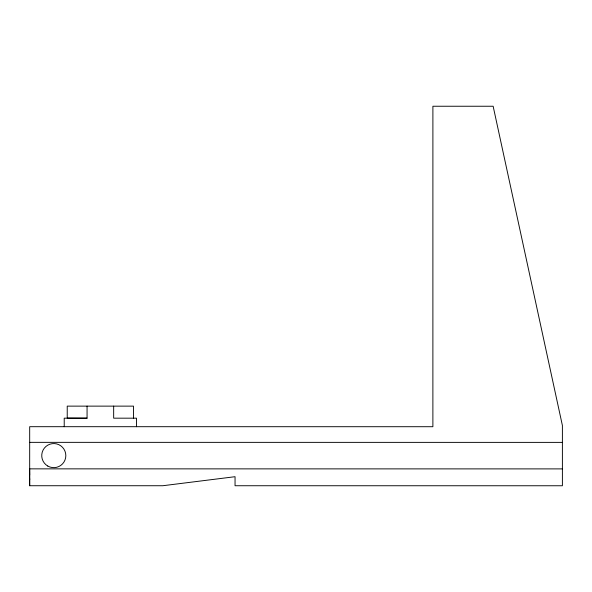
<?xml version="1.0" encoding="UTF-8"?>
<svg xmlns="http://www.w3.org/2000/svg" width="592" height="592" viewBox="0 0 592 592"><rect width="100%" height="100%" fill="white"/><g stroke="black" fill="none" stroke-linecap="round" stroke-linejoin="round"><path stroke-width="0.89" d="M29.681 485.729L29.689 426.691L432.885 426.714L432.9 106.242L493.143 106.242L562.4 425.515L562.393 485.758L235.046 485.736L235.054 476.701L162.763 485.736L29.681 485.729L29.6 468.857L562.4 468.894M64.217 426.691L64.217 418.174L87.061 418.174L87.061 406.127M113.664 406.127L113.664 418.174L136.508 418.181L136.508 426.699M133.489 418.181L133.496 406.127L67.229 406.127L67.229 418.107L87.061 418.174M29.689 479.705L29.689 478.639M29.689 442.35L562.4 442.387M29.6 468.857L29.689 475.095M47.76 466.037A12.047 12.047 0 0 0 65.83 455.611A12.047 12.047 0 0 0 47.76 445.177A12.047 12.047 0 0 0 47.76 466.037"/></g></svg>
